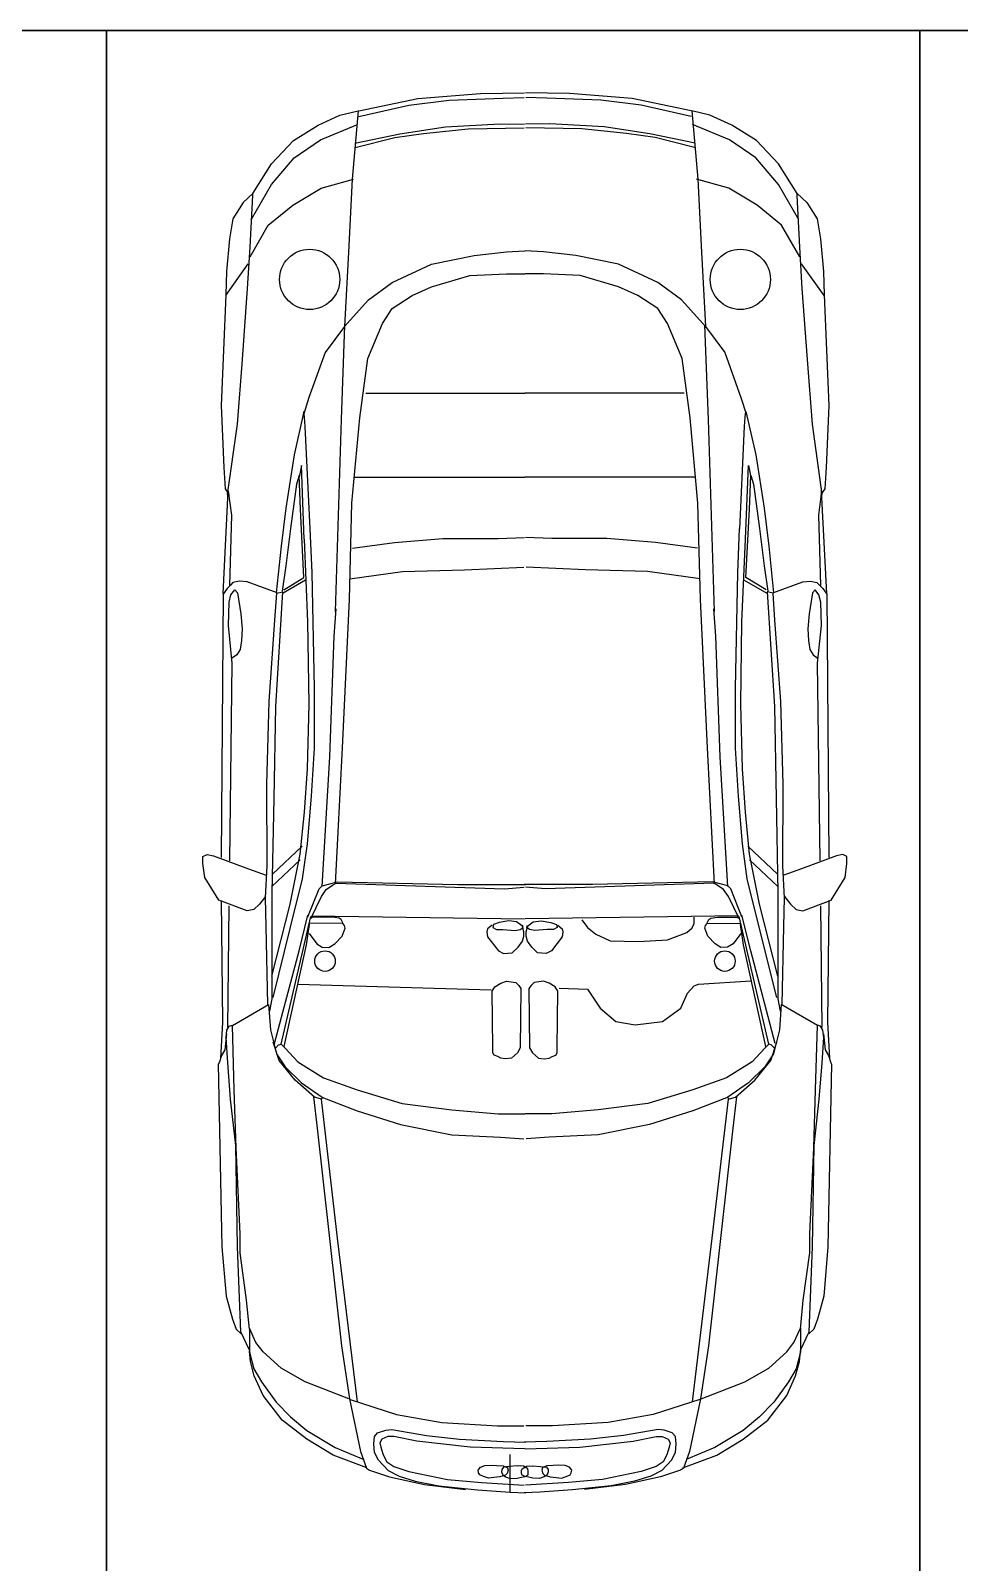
# Model space of a CAD drawing. Header units: inches. Extents: x 478327 to 492265, y -26791 to -22136.
# Drawn here: x 481646.4 to 481760.9, y -22392 to -22203.1 of the extents above; entities that cross this region are included whole.
import ezdxf

# ---------------------------------------------------------------- set-up
doc = ezdxf.new("R2010")
doc.units = ezdxf.units.IN
doc.header["$MEASUREMENT"] = 0
doc.layers.add('ceco.net 93', color=161, linetype='Continuous')
doc.layers.add('Parking', color=7, linetype='Continuous')

msp = doc.modelspace()

# ---------------------------------------------------------------- linework, layer by layer
at = {"layer": 'ceco.net 93'}
for p, q in [((481686.866, -22212.988), (481694.14, -22211.468)), ((481693.002, -22212.291), (481697.999, -22211.658)), ((481694.14, -22211.468), (481701.857, -22210.835)), ((481697.999, -22211.658), (481704.64, -22211.404)), ((481701.857, -22210.835), (481707.297, -22210.771)), ((481704.64, -22211.404), (481707.233, -22211.341)), ((481712.828, -22210.835), (481707.389, -22210.771)), ((481710.045, -22211.404), (481707.452, -22211.341)), ((481716.687, -22211.658), (481710.045, -22211.404)), ((481720.545, -22211.468), (481712.828, -22210.835)), ((481721.684, -22212.291), (481716.687, -22211.658)), ((481727.819, -22212.988), (481720.545, -22211.468)), ((481681.824, -22214.729), (481684.531, -22213.534)), ((481684.531, -22213.534), (481686.759, -22212.976)), ((481686.759, -22212.976), (481686.043, -22221.423)), ((481686.866, -22213.684), (481693.002, -22212.291)), ((481727.819, -22213.684), (481721.684, -22212.291)), ((481727.926, -22212.976), (481728.643, -22221.423)), ((481730.155, -22213.534), (481727.926, -22212.976)), ((481732.861, -22214.729), (481730.155, -22213.534)), ((481678.8, -22216.642), (481681.824, -22214.729)), ((481682.143, -22216.562), (481686.68, -22214.649)), ((481686.36, -22216.977), (481691.926, -22215.837)), ((481691.294, -22216.281), (481694.836, -22215.774)), ((481691.926, -22215.837), (481697.556, -22214.951)), ((481694.836, -22215.774), (481700.339, -22215.204)), ((481697.556, -22214.951), (481704.261, -22214.571)), ((481700.339, -22215.204), (481707.233, -22215.077)), ((481704.261, -22214.571), (481707.297, -22214.634)), ((481710.425, -22214.571), (481707.389, -22214.634)), ((481714.346, -22215.204), (481707.452, -22215.077)), ((481717.129, -22214.951), (481710.425, -22214.571)), ((481719.849, -22215.774), (481714.346, -22215.204)), ((481722.759, -22215.837), (481717.129, -22214.951)), ((481723.391, -22216.281), (481719.849, -22215.774)), ((481728.325, -22216.977), (481722.759, -22215.837)), ((481732.543, -22216.562), (481728.006, -22214.649)), ((481735.886, -22216.642), (481732.861, -22214.729)), ((481676.093, -22219.51), (481678.8, -22216.642)), ((481678.879, -22218.793), (481682.143, -22216.562)), ((481686.424, -22217.484), (481691.294, -22216.281)), ((481728.262, -22217.484), (481723.391, -22216.281)), ((481735.806, -22218.793), (481732.543, -22216.562)), ((481738.592, -22219.51), (481735.886, -22216.642)), ((481673.785, -22223.176), (481676.093, -22219.51)), ((481676.093, -22222.06), (481678.879, -22218.793)), ((481738.592, -22222.06), (481735.806, -22218.793)), ((481740.9, -22223.176), (481738.592, -22219.51)), ((481682.222, -22222.539), (481686.202, -22221.423)), ((481686.043, -22221.423), (481685.565, -22230.428)), ((481732.463, -22222.539), (481728.483, -22221.423)), ((481728.643, -22221.423), (481729.12, -22230.428)), ((481673.785, -22223.176), (481672.591, -22224.292)), ((481673.467, -22229.79), (481673.785, -22223.415)), ((481673.626, -22226.364), (481676.093, -22222.06)), ((481673.785, -22223.415), (481673.785, -22223.176)), ((481678.72, -22224.611), (481682.222, -22222.539)), ((481735.965, -22224.611), (481732.463, -22222.539)), ((481741.059, -22226.364), (481738.592, -22222.06)), ((481740.9, -22223.415), (481740.9, -22223.176)), ((481740.9, -22223.176), (481742.094, -22224.292)), ((481741.219, -22229.79), (481740.9, -22223.415)), ((481672.591, -22224.292), (481671.318, -22226.284)), ((481675.696, -22227.081), (481678.72, -22224.611)), ((481738.99, -22227.081), (481735.965, -22224.611)), ((481742.094, -22224.292), (481743.368, -22226.284)), ((481671.318, -22226.284), (481670.92, -22228.754)), ((481673.467, -22230.986), (481675.696, -22227.081)), ((481741.219, -22230.986), (481738.99, -22227.081)), ((481743.368, -22226.284), (481743.766, -22228.754)), ((481670.92, -22228.754), (481670.522, -22232.819)), ((481743.766, -22228.754), (481744.164, -22232.819)), ((481673.148, -22234.891), (481673.467, -22229.79)), ((481685.565, -22230.428), (481685.088, -22239.592)), ((481695.801, -22231.883), (481701.072, -22230.806)), ((481701.072, -22230.806), (481705.053, -22230.375)), ((481705.053, -22230.375), (481707.312, -22230.268)), ((481709.632, -22230.375), (481707.373, -22230.268)), ((481713.613, -22230.806), (481709.632, -22230.375)), ((481718.885, -22231.883), (481713.613, -22230.806)), ((481729.12, -22230.428), (481729.598, -22239.592)), ((481741.537, -22234.891), (481741.219, -22229.79)), ((481670.442, -22235.767), (481673.228, -22231.862)), ((481670.522, -22232.819), (481670.442, -22235.687)), ((481690.959, -22234.145), (481695.801, -22231.883)), ((481723.726, -22234.145), (481718.885, -22231.883)), ((481744.243, -22235.767), (481741.457, -22231.862)), ((481744.164, -22232.819), (481744.243, -22235.687)), ((481672.512, -22243.656), (481673.148, -22234.891)), ((481688.054, -22236.3), (481690.959, -22234.145)), ((481693.434, -22235.761), (481695.801, -22234.684)), ((481695.801, -22234.684), (481700.534, -22233.284)), ((481700.534, -22233.284), (481705.053, -22233.068)), ((481705.053, -22233.068), (481707.312, -22233.068)), ((481709.632, -22233.068), (481707.373, -22233.068)), ((481714.151, -22233.284), (481709.632, -22233.068)), ((481718.885, -22234.684), (481714.151, -22233.284)), ((481721.252, -22235.761), (481718.885, -22234.684)), ((481726.631, -22236.3), (481723.726, -22234.145)), ((481742.174, -22243.656), (481741.537, -22234.891)), ((481670.442, -22235.687), (481669.885, -22249.314)), ((481685.042, -22239.639), (481688.054, -22236.3)), ((481690.959, -22237.377), (481693.434, -22235.761)), ((481723.726, -22237.377), (481721.252, -22235.761)), ((481729.643, -22239.639), (481726.631, -22236.3)), ((481744.243, -22235.687), (481744.8, -22249.314)), ((481689.776, -22239.208), (481690.959, -22237.377)), ((481724.91, -22239.208), (481723.726, -22237.377)), ((481685.088, -22239.592), (481682.7, -22242.78)), ((481684.719, -22251.057), (481685.15, -22239.423)), ((481687.947, -22243.517), (481689.776, -22239.208)), ((481726.738, -22243.517), (481724.91, -22239.208)), ((481729.966, -22251.057), (481729.536, -22239.423)), ((481729.598, -22239.592), (481731.986, -22242.78)), ((481671.875, -22251.625), (481672.512, -22243.656)), ((481682.7, -22242.78), (481680.71, -22248.358)), ((481686.979, -22250.841), (481687.947, -22243.517)), ((481727.707, -22250.841), (481726.738, -22243.517)), ((481731.986, -22242.78), (481733.975, -22248.358)), ((481742.81, -22251.625), (481742.174, -22243.656)), ((481687.7, -22247.814), (481707.343, -22247.814)), ((481726.985, -22247.814), (481707.343, -22247.814)), ((481669.885, -22249.314), (481670.203, -22256.965)), ((481680.71, -22248.358), (481680.073, -22250.35)), ((481733.975, -22248.358), (481734.612, -22250.35)), ((481744.8, -22249.314), (481744.482, -22256.965)), ((481670.681, -22260.312), (481671.875, -22251.625)), ((481680.092, -22250.056), (481678.874, -22255.422)), ((481680.173, -22250.788), (481680.092, -22250.056)), ((481680.254, -22251.926), (481680.173, -22250.788)), ((481680.863, -22264.527), (481680.254, -22251.926)), ((481683.966, -22274.754), (481684.719, -22251.057)), ((481686.01, -22261.397), (481686.979, -22250.841)), ((481728.675, -22261.397), (481727.707, -22250.841)), ((481730.719, -22274.754), (481729.966, -22251.057)), ((481733.822, -22264.527), (481734.431, -22251.926)), ((481734.431, -22251.926), (481734.512, -22250.788)), ((481734.512, -22250.788), (481734.593, -22250.056)), ((481734.593, -22250.056), (481735.811, -22255.422)), ((481744.004, -22260.312), (481742.81, -22251.625)), ((481678.874, -22255.422), (481677.859, -22262.007)), ((481735.811, -22255.422), (481736.826, -22262.007)), ((481670.203, -22256.965), (481670.363, -22259.594)), ((481679.767, -22256.722), (481679.483, -22258.186)), ((481680.133, -22265.827), (481679.767, -22256.722)), ((481734.553, -22265.827), (481734.918, -22256.722)), ((481734.918, -22256.722), (481735.202, -22258.186)), ((481744.482, -22256.965), (481744.323, -22259.594)), ((481679.158, -22259.039), (481678.427, -22264.486)), ((481679.483, -22257.983), (481679.158, -22259.039)), ((481679.645, -22262.129), (481679.483, -22257.983)), ((481686.312, -22258.158), (481707.343, -22258.158)), ((481728.373, -22258.158), (481707.343, -22258.158)), ((481735.04, -22262.129), (481735.202, -22257.983)), ((481735.202, -22257.983), (481735.527, -22259.039)), ((481735.527, -22259.039), (481736.258, -22264.486)), ((481670.124, -22272.504), (481670.761, -22259.913)), ((481670.363, -22259.594), (481670.84, -22260.312)), ((481670.761, -22259.913), (481671.159, -22262.862)), ((481743.925, -22259.913), (481743.527, -22262.862)), ((481744.323, -22259.594), (481743.845, -22260.312)), ((481744.562, -22272.504), (481743.925, -22259.913)), ((481671.159, -22262.862), (481670.92, -22271.548)), ((481677.859, -22262.007), (481677.291, -22266.681)), ((481680.092, -22270.542), (481679.645, -22262.129)), ((481685.688, -22273.246), (481686.01, -22261.397)), ((481728.998, -22273.246), (481728.675, -22261.397)), ((481734.593, -22270.542), (481735.04, -22262.129)), ((481736.826, -22262.007), (481737.395, -22266.681)), ((481743.527, -22262.862), (481743.766, -22271.548)), ((481678.427, -22264.486), (481677.859, -22269.12)), ((481681.095, -22269.983), (481680.876, -22264.52)), ((481733.591, -22269.983), (481733.809, -22264.52)), ((481736.258, -22264.486), (481736.826, -22269.12)), ((481677.291, -22266.681), (481676.682, -22272.453)), ((481680.585, -22276.028), (481680.149, -22265.831)), ((481686.057, -22266.942), (481691.237, -22266.23)), ((481691.237, -22266.23), (481697.23, -22265.722)), ((481697.23, -22265.722), (481704.034, -22265.722)), ((481704.034, -22265.722), (481707.284, -22265.62)), ((481710.651, -22265.722), (481707.401, -22265.62)), ((481717.456, -22265.722), (481710.651, -22265.722)), ((481723.448, -22266.23), (481717.456, -22265.722)), ((481728.628, -22266.942), (481723.448, -22266.23)), ((481734.1, -22276.028), (481734.537, -22265.831)), ((481737.395, -22266.681), (481738.004, -22272.453)), ((481677.859, -22269.12), (481677.413, -22272.25)), ((481677.615, -22272.087), (481680.092, -22270.542)), ((481681.386, -22284.186), (481681.095, -22269.983)), ((481685.753, -22270.705), (481692.253, -22269.789)), ((481692.253, -22269.789), (481699.87, -22269.586)), ((481699.87, -22269.586), (481707.183, -22269.281)), ((481714.815, -22269.586), (481707.502, -22269.281)), ((481722.432, -22269.789), (481714.815, -22269.586)), ((481728.933, -22270.705), (481722.432, -22269.789)), ((481733.3, -22284.186), (481733.591, -22269.983)), ((481737.07, -22272.087), (481734.593, -22270.542)), ((481736.826, -22269.12), (481737.273, -22272.25)), ((481670.131, -22272.608), (481669.891, -22305.104)), ((481670.612, -22271.886), (481670.131, -22272.608)), ((481671.013, -22271.485), (481670.612, -22271.886)), ((481670.852, -22273.571), (481671.093, -22272.689)), ((481671.333, -22271.164), (481671.013, -22271.485)), ((481671.093, -22272.689), (481671.574, -22272.047)), ((481672.135, -22271.004), (481671.333, -22271.164)), ((481671.574, -22272.047), (481671.894, -22272.448)), ((481671.894, -22272.448), (481672.295, -22275.016)), ((481673.096, -22271.084), (481672.135, -22271.004)), ((481676.783, -22272.448), (481673.096, -22271.084)), ((481676.511, -22275.81), (481676.73, -22272.459)), ((481677.457, -22272.314), (481676.584, -22286.444)), ((481676.73, -22272.459), (481677.457, -22272.314)), ((481680.294, -22270.857), (481677.53, -22272.459)), ((481734.391, -22270.857), (481737.156, -22272.459)), ((481737.956, -22272.459), (481737.228, -22272.314)), ((481737.228, -22272.314), (481738.101, -22286.444)), ((481737.903, -22272.448), (481741.589, -22271.084)), ((481738.174, -22275.81), (481737.956, -22272.459)), ((481741.589, -22271.084), (481742.551, -22271.004)), ((481742.791, -22272.448), (481742.39, -22275.016)), ((481742.551, -22271.004), (481743.352, -22271.164)), ((481743.112, -22272.047), (481742.791, -22272.448)), ((481743.593, -22272.689), (481743.112, -22272.047)), ((481743.352, -22271.164), (481743.673, -22271.485)), ((481743.833, -22273.571), (481743.593, -22272.689)), ((481743.673, -22271.485), (481744.073, -22271.886)), ((481744.073, -22271.886), (481744.554, -22272.608)), ((481744.554, -22272.608), (481744.795, -22305.104)), ((481670.772, -22276.46), (481670.852, -22273.571)), ((481683.8, -22277.796), (481684.061, -22274.403)), ((481684.843, -22291.54), (481685.712, -22273.272)), ((481729.842, -22291.54), (481728.973, -22273.272)), ((481730.885, -22277.796), (481730.624, -22274.403)), ((481743.913, -22276.46), (481743.833, -22273.571)), ((481671.253, -22281.113), (481670.772, -22276.46)), ((481672.295, -22275.016), (481672.455, -22276.861)), ((481675.784, -22285.861), (481676.511, -22275.81)), ((481680.731, -22286.153), (481680.585, -22276.028)), ((481733.955, -22286.153), (481734.1, -22276.028)), ((481738.902, -22285.861), (481738.174, -22275.81)), ((481742.39, -22275.016), (481742.23, -22276.861)), ((481743.432, -22281.113), (481743.913, -22276.46)), ((481672.375, -22278.305), (481672.215, -22279.429)), ((481672.455, -22276.861), (481672.375, -22278.305)), ((481683.279, -22292.671), (481683.8, -22277.796)), ((481731.406, -22292.671), (481730.885, -22277.796)), ((481742.23, -22276.861), (481742.31, -22278.305)), ((481742.31, -22278.305), (481742.471, -22279.429)), ((481671.814, -22280.07), (481671.173, -22280.552)), ((481672.215, -22279.429), (481671.814, -22280.07)), ((481742.471, -22279.429), (481742.871, -22280.07)), ((481742.871, -22280.07), (481743.512, -22280.552)), ((481670.933, -22305.505), (481671.253, -22281.113)), ((481743.753, -22305.505), (481743.432, -22281.113)), ((481675.493, -22296.059), (481675.784, -22285.861)), ((481681.386, -22291.616), (481681.386, -22284.186)), ((481733.3, -22291.616), (481733.3, -22284.186)), ((481739.193, -22296.059), (481738.902, -22285.861)), ((481676.584, -22286.444), (481676.366, -22297.807)), ((481680.513, -22294.165), (481680.731, -22286.153)), ((481734.173, -22294.165), (481733.955, -22286.153)), ((481738.101, -22286.444), (481738.32, -22297.807)), ((481683.974, -22308.328), (481684.843, -22291.54)), ((481730.711, -22308.328), (481729.842, -22291.54)), ((481681.022, -22297.516), (481681.386, -22291.616)), ((481682.323, -22308.676), (481683.279, -22292.671)), ((481732.362, -22308.676), (481731.406, -22292.671)), ((481733.664, -22297.516), (481733.3, -22291.616)), ((481680.149, -22299.482), (481680.513, -22294.165)), ((481734.537, -22299.482), (481734.173, -22294.165)), ((481675.566, -22306.11), (481675.493, -22296.059)), ((481739.12, -22306.11), (481739.193, -22296.059)), ((481676.366, -22297.807), (481676.148, -22309.388)), ((481680.513, -22303.415), (481681.022, -22297.516)), ((481734.173, -22303.415), (481733.664, -22297.516)), ((481738.32, -22297.807), (481738.538, -22309.388)), ((481679.64, -22304.654), (481680.149, -22299.482)), ((481735.046, -22304.654), (481734.537, -22299.482)), ((481667.636, -22304.945), (481668.145, -22304.726)), ((481668.145, -22304.726), (481668.945, -22304.872)), ((481676.22, -22307.13), (481679.858, -22303.707)), ((481678.403, -22310.845), (481679.64, -22304.654)), ((481679.931, -22307.713), (481680.513, -22303.415)), ((481734.755, -22307.713), (481734.173, -22303.415)), ((481738.465, -22307.13), (481734.828, -22303.707)), ((481736.283, -22310.845), (481735.046, -22304.654)), ((481746.54, -22304.726), (481745.74, -22304.872)), ((481747.05, -22304.945), (481746.54, -22304.726)), ((481667.636, -22305.819), (481667.636, -22304.945)), ((481667.854, -22307.567), (481667.636, -22305.819)), ((481668.945, -22304.872), (481673.238, -22306.475)), ((481673.238, -22306.475), (481675.42, -22307.276)), ((481675.347, -22310.044), (481675.566, -22306.11)), ((481676.148, -22308.66), (481679.64, -22305.382)), ((481738.538, -22308.66), (481735.046, -22305.382)), ((481739.338, -22310.044), (481739.12, -22306.11)), ((481741.448, -22306.475), (481739.265, -22307.276)), ((481745.74, -22304.872), (481741.448, -22306.475)), ((481746.831, -22307.567), (481747.05, -22305.819)), ((481747.05, -22305.819), (481747.05, -22304.945)), ((481669.6, -22310.335), (481667.854, -22307.567)), ((481678.403, -22313.831), (481679.931, -22307.713)), ((481681.976, -22308.937), (481682.323, -22308.589)), ((481682.323, -22308.589), (481683.279, -22308.328)), ((481682.845, -22309.024), (481683.627, -22308.502)), ((481683.279, -22308.328), (481684.235, -22308.067)), ((481683.627, -22308.502), (481684.061, -22308.241)), ((481684.061, -22308.241), (481704.826, -22308.937)), ((481684.235, -22308.067), (481699.005, -22308.415)), ((481699.005, -22308.415), (481707.433, -22308.415)), ((481715.68, -22308.415), (481707.253, -22308.415)), ((481730.624, -22308.241), (481709.859, -22308.937)), ((481730.45, -22308.067), (481715.68, -22308.415)), ((481731.406, -22308.328), (481730.45, -22308.067)), ((481731.059, -22308.502), (481730.624, -22308.241)), ((481731.841, -22309.024), (481731.059, -22308.502)), ((481732.362, -22308.589), (481731.406, -22308.328)), ((481732.709, -22308.937), (481732.362, -22308.589)), ((481736.283, -22313.831), (481734.755, -22307.713)), ((481745.085, -22310.335), (481746.831, -22307.567)), ((481673.092, -22311.646), (481669.6, -22310.335)), ((481669.891, -22310.399), (481670.051, -22325.404)), ((481675.347, -22309.898), (481674.62, -22310.845)), ((481675.42, -22313.613), (481675.347, -22310.044)), ((481676.148, -22309.388), (481676.148, -22322.499)), ((481680.586, -22312.417), (481681.976, -22308.937)), ((481680.933, -22312.591), (481682.237, -22309.894)), ((481682.237, -22309.894), (481682.845, -22309.024)), ((481704.826, -22308.937), (481707.259, -22308.763)), ((481709.859, -22308.937), (481707.426, -22308.763)), ((481732.449, -22309.894), (481731.841, -22309.024)), ((481733.752, -22312.591), (481732.449, -22309.894)), ((481734.1, -22312.417), (481732.709, -22308.937)), ((481738.538, -22309.388), (481738.538, -22322.499)), ((481739.265, -22313.613), (481739.338, -22310.044)), ((481739.338, -22309.898), (481740.066, -22310.845)), ((481741.593, -22311.646), (481745.085, -22310.335)), ((481744.795, -22310.399), (481744.634, -22325.404)), ((481670.692, -22326.045), (481670.852, -22311.041)), ((481673.892, -22311.5), (481673.092, -22311.646)), ((481674.62, -22310.845), (481673.892, -22311.5)), ((481676.148, -22319.731), (481678.403, -22310.845)), ((481677.278, -22328.12), (481680.941, -22312.376)), ((481679.512, -22316.58), (481680.584, -22312.197)), ((481681.031, -22312.286), (481707.299, -22312.644)), ((481733.655, -22312.286), (481707.386, -22312.644)), ((481737.408, -22328.12), (481733.744, -22312.376)), ((481735.174, -22316.58), (481734.102, -22312.197)), ((481738.538, -22319.731), (481736.283, -22310.845)), ((481740.066, -22310.845), (481740.793, -22311.5)), ((481740.793, -22311.5), (481741.593, -22311.646)), ((481743.993, -22326.045), (481743.833, -22311.041)), ((481675.638, -22323.227), (481675.42, -22313.613)), ((481676.293, -22322.353), (481678.403, -22313.831)), ((481680.405, -22315.864), (481680.762, -22313.36)), ((481684.882, -22313.23), (481680.79, -22313.182)), ((481681.131, -22312.45), (481680.985, -22312.548)), ((481683.615, -22312.45), (481681.131, -22312.45)), ((481684.443, -22312.548), (481683.615, -22312.45)), ((481684.687, -22312.743), (481684.443, -22312.548)), ((481684.882, -22313.133), (481684.687, -22312.743)), ((481684.784, -22314.791), (481685.174, -22313.816)), ((481685.077, -22313.474), (481684.882, -22313.23)), ((481685.174, -22313.816), (481685.077, -22313.474)), ((481702.742, -22313.896), (481702.653, -22314.254)), ((481702.653, -22314.254), (481702.742, -22314.88)), ((481703.278, -22313.449), (481702.742, -22313.896)), ((481703.457, -22313.36), (481703.368, -22313.717)), ((481703.368, -22313.717), (481703.815, -22313.986)), ((481704.172, -22313.091), (481703.457, -22313.36)), ((481703.815, -22313.986), (481704.619, -22313.986)), ((481705.333, -22312.912), (481704.172, -22313.091)), ((481704.619, -22313.986), (481706.138, -22314.075)), ((481706.316, -22313.002), (481705.333, -22312.912)), ((481706.138, -22314.075), (481706.763, -22313.986)), ((481707.031, -22313.538), (481706.316, -22313.002)), ((481706.763, -22313.986), (481707.12, -22313.717)), ((481707.12, -22313.717), (481707.031, -22313.449)), ((481707.21, -22314.254), (481707.031, -22313.628)), ((481707.21, -22314.791), (481707.21, -22314.254)), ((481707.476, -22314.254), (481707.654, -22313.628)), ((481707.476, -22314.791), (481707.476, -22314.254)), ((481707.565, -22313.717), (481707.654, -22313.449)), ((481707.922, -22313.986), (481707.565, -22313.717)), ((481707.654, -22313.538), (481708.369, -22313.002)), ((481708.548, -22314.075), (481707.922, -22313.986)), ((481708.369, -22313.002), (481709.352, -22312.912)), ((481710.067, -22313.986), (481708.548, -22314.075)), ((481709.352, -22312.912), (481710.513, -22313.091)), ((481710.871, -22313.986), (481710.067, -22313.986)), ((481710.513, -22313.091), (481711.228, -22313.36)), ((481711.318, -22313.717), (481710.871, -22313.986)), ((481711.228, -22313.36), (481711.318, -22313.717)), ((481711.407, -22313.449), (481711.943, -22313.896)), ((481711.943, -22313.896), (481712.032, -22314.254)), ((481712.032, -22314.254), (481711.943, -22314.88)), ((481714.347, -22312.773), (481715.067, -22313.699)), ((481715.067, -22313.699), (481716.094, -22314.522)), ((481727.297, -22314.316), (481727.914, -22313.802)), ((481727.914, -22313.802), (481728.223, -22313.287)), ((481728.223, -22312.67), (481728.223, -22312.464)), ((481728.223, -22313.287), (481728.223, -22312.67)), ((481729.511, -22313.816), (481729.609, -22313.474)), ((481729.901, -22314.791), (481729.511, -22313.816)), ((481729.609, -22313.474), (481729.804, -22313.23)), ((481729.804, -22313.133), (481729.999, -22312.743)), ((481729.804, -22313.23), (481733.896, -22313.182)), ((481729.999, -22312.743), (481730.242, -22312.548)), ((481730.242, -22312.548), (481731.07, -22312.45)), ((481731.07, -22312.45), (481733.555, -22312.45)), ((481733.555, -22312.45), (481733.701, -22312.548)), ((481734.28, -22315.864), (481733.923, -22313.36)), ((481738.392, -22322.353), (481736.283, -22313.831)), ((481739.047, -22323.227), (481739.265, -22313.613)), ((481677.635, -22328.388), (481680.405, -22315.864)), ((481680.741, -22314.45), (481681.667, -22315.718)), ((481681.667, -22315.718), (481682.349, -22316.157)), ((481682.349, -22316.157), (481683.177, -22316.205)), ((481683.177, -22316.205), (481683.907, -22315.718)), ((481683.907, -22315.718), (481684.784, -22314.791)), ((481702.742, -22314.88), (481704.083, -22316.58)), ((481705.78, -22316.848), (481706.495, -22316.133)), ((481706.495, -22316.133), (481707.031, -22315.417)), ((481707.031, -22315.417), (481707.21, -22314.791)), ((481707.654, -22315.417), (481707.476, -22314.791)), ((481708.19, -22316.133), (481707.654, -22315.417)), ((481708.905, -22316.848), (481708.19, -22316.133)), ((481711.943, -22314.88), (481710.603, -22316.58)), ((481716.094, -22314.522), (481717.842, -22315.345)), ((481717.842, -22315.345), (481721.336, -22315.448)), ((481721.336, -22315.448), (481724.934, -22315.243)), ((481724.934, -22315.243), (481727.297, -22314.316)), ((481730.778, -22315.718), (481729.901, -22314.791)), ((481731.509, -22316.205), (481730.778, -22315.718)), ((481732.337, -22316.157), (481731.509, -22316.205)), ((481733.019, -22315.718), (481732.337, -22316.157)), ((481733.944, -22314.45), (481733.019, -22315.718)), ((481737.05, -22328.388), (481734.28, -22315.864)), ((481676.474, -22328.03), (481679.512, -22316.58)), ((481704.083, -22316.58), (481704.708, -22316.938)), ((481704.708, -22316.938), (481705.78, -22316.848)), ((481709.977, -22316.938), (481708.905, -22316.848)), ((481710.603, -22316.58), (481709.977, -22316.938)), ((481738.212, -22328.03), (481735.174, -22316.58)), ((481679.333, -22320.695), (481703.189, -22321.411)), ((481703.278, -22321.59), (481703.636, -22321.053)), ((481703.368, -22328.567), (481703.278, -22321.59)), ((481703.636, -22321.053), (481704.351, -22320.606)), ((481704.351, -22320.606), (481705.065, -22320.337)), ((481705.065, -22320.337), (481706.227, -22320.516)), ((481706.227, -22320.516), (481706.584, -22320.874)), ((481706.584, -22320.874), (481706.852, -22321.232)), ((481706.852, -22321.232), (481706.763, -22328.567)), ((481708.101, -22320.874), (481707.833, -22321.232)), ((481707.833, -22321.232), (481707.922, -22328.567)), ((481708.458, -22320.516), (481708.101, -22320.874)), ((481709.62, -22320.337), (481708.458, -22320.516)), ((481710.335, -22320.606), (481709.62, -22320.337)), ((481711.05, -22321.053), (481710.335, -22320.606)), ((481711.407, -22321.59), (481711.05, -22321.053)), ((481711.318, -22328.567), (481711.407, -22321.59)), ((481711.572, -22321.211), (481715.067, -22321.314)), ((481715.067, -22321.314), (481716.608, -22323.681)), ((481726.578, -22323.681), (481727.4, -22321.828)), ((481727.4, -22321.828), (481728.223, -22320.902)), ((481728.223, -22320.902), (481728.736, -22320.696)), ((481728.736, -22320.696), (481735.212, -22320.285)), ((481671.277, -22325.822), (481675.733, -22323.224)), ((481675.733, -22323.224), (481675.959, -22326.33)), ((481676.148, -22322.499), (481675.857, -22324.029)), ((481716.608, -22323.681), (481718.561, -22325.327)), ((481724.317, -22325.327), (481726.578, -22323.681)), ((481738.538, -22322.499), (481738.829, -22324.029)), ((481738.952, -22323.224), (481738.727, -22326.33)), ((481743.409, -22325.822), (481738.952, -22323.224)), ((481670.051, -22325.404), (481669.811, -22329.897)), ((481718.561, -22325.327), (481720.925, -22325.739)), ((481720.925, -22325.739), (481724.317, -22325.327)), ((481744.634, -22325.404), (481744.875, -22329.897)), ((481670.543, -22326.838), (481670.318, -22328.815)), ((481670.487, -22327.29), (481670.6, -22326.386)), ((481670.713, -22330.396), (481670.487, -22327.29)), ((481670.6, -22326.386), (481670.882, -22325.878)), ((481670.882, -22325.878), (481671.277, -22325.765)), ((481671.502, -22333.728), (481671.277, -22325.822)), ((481675.959, -22326.33), (481676.692, -22329.323)), ((481738.727, -22326.33), (481737.993, -22329.323)), ((481743.183, -22333.728), (481743.409, -22325.822)), ((481743.804, -22325.878), (481743.409, -22325.765)), ((481744.086, -22326.386), (481743.804, -22325.878)), ((481743.973, -22330.396), (481744.198, -22327.29)), ((481744.198, -22327.29), (481744.086, -22326.386)), ((481744.142, -22326.838), (481744.368, -22328.815)), ((481670.318, -22328.815), (481669.923, -22329.493)), ((481677.031, -22330.114), (481676.297, -22327.855)), ((481676.569, -22328.609), (481676.965, -22328.213)), ((481676.692, -22329.323), (481677.764, -22330.905)), ((481676.965, -22328.213), (481677.261, -22328.114)), ((481677.261, -22328.114), (481677.755, -22328.609)), ((481677.755, -22328.609), (481679.337, -22330.291)), ((481703.368, -22329.193), (481703.368, -22328.388)), ((481703.547, -22329.462), (481703.368, -22329.193)), ((481706.406, -22329.193), (481705.691, -22329.819)), ((481706.763, -22328.567), (481706.406, -22329.193)), ((481707.922, -22328.567), (481708.28, -22329.193)), ((481708.28, -22329.193), (481708.994, -22329.819)), ((481711.139, -22329.462), (481711.318, -22329.193)), ((481711.318, -22329.193), (481711.318, -22328.388)), ((481736.93, -22328.609), (481735.349, -22330.291)), ((481737.993, -22329.323), (481736.922, -22330.905)), ((481737.424, -22328.114), (481736.93, -22328.609)), ((481737.721, -22328.213), (481737.424, -22328.114)), ((481737.655, -22330.114), (481738.388, -22327.855)), ((481738.116, -22328.609), (481737.721, -22328.213)), ((481744.368, -22328.815), (481744.763, -22329.493)), ((481669.641, -22330.396), (481669.528, -22330.566)), ((481669.528, -22330.566), (481669.979, -22353.1)), ((481669.923, -22329.493), (481669.641, -22330.396)), ((481671.051, -22334.914), (481670.713, -22330.396)), ((481679.005, -22332.542), (481677.031, -22330.114)), ((481677.764, -22330.905), (481679.795, -22332.881)), ((481679.337, -22330.291), (481682.499, -22332.27)), ((481703.993, -22329.641), (481703.547, -22329.462)), ((481704.351, -22329.819), (481703.993, -22329.641)), ((481704.976, -22329.909), (481704.351, -22329.819)), ((481705.691, -22329.819), (481704.976, -22329.909)), ((481708.994, -22329.819), (481709.709, -22329.909)), ((481709.709, -22329.909), (481710.335, -22329.819)), ((481710.335, -22329.819), (481710.692, -22329.641)), ((481710.692, -22329.641), (481711.139, -22329.462)), ((481735.349, -22330.291), (481732.186, -22332.27)), ((481736.922, -22330.905), (481734.891, -22332.881)), ((481735.68, -22332.542), (481737.655, -22330.114)), ((481743.634, -22334.914), (481743.973, -22330.396)), ((481745.157, -22330.566), (481744.706, -22353.1)), ((481744.763, -22329.493), (481745.045, -22330.396)), ((481745.045, -22330.396), (481745.157, -22330.566)), ((481681.374, -22334.632), (481679.005, -22332.542)), ((481679.795, -22332.881), (481682.333, -22334.632)), ((481682.499, -22332.27), (481686.65, -22333.755)), ((481732.186, -22332.27), (481728.035, -22333.755)), ((481734.891, -22332.881), (481732.352, -22334.632)), ((481733.311, -22334.632), (481735.68, -22332.542)), ((481671.672, -22340.619), (481671.051, -22334.914)), ((481671.728, -22340.901), (481671.502, -22333.728)), ((481681.257, -22334.609), (481681.722, -22338.465)), ((481682.253, -22334.875), (481681.257, -22334.609)), ((481684.245, -22352.028), (481682.253, -22334.875)), ((481682.333, -22334.632), (481682.277, -22334.858)), ((481682.302, -22334.645), (481686.65, -22336.327)), ((481686.65, -22333.755), (481692.185, -22335.437)), ((481728.035, -22333.755), (481722.501, -22335.437)), ((481732.384, -22334.645), (481728.035, -22336.327)), ((481730.44, -22352.028), (481732.432, -22334.875)), ((481732.352, -22334.632), (481732.409, -22334.858)), ((481732.432, -22334.875), (481733.428, -22334.609)), ((481733.428, -22334.609), (481732.964, -22338.465)), ((481742.957, -22340.901), (481743.183, -22333.728)), ((481743.014, -22340.619), (481743.634, -22334.914)), ((481686.65, -22336.327), (481691.987, -22338.009)), ((481692.185, -22335.437), (481698.312, -22336.228)), ((481698.312, -22336.228), (481704.044, -22336.723)), ((481704.044, -22336.723), (481707.306, -22336.723)), ((481710.641, -22336.723), (481707.38, -22336.723)), ((481716.373, -22336.228), (481710.641, -22336.723)), ((481722.501, -22335.437), (481716.373, -22336.228)), ((481728.035, -22336.327), (481722.698, -22338.009)), ((481681.722, -22338.465), (481684.71, -22365.325)), ((481691.987, -22338.009), (481698.312, -22339.296)), ((481722.698, -22338.009), (481716.373, -22339.296)), ((481732.964, -22338.465), (481729.975, -22365.325)), ((481671.897, -22353.1), (481671.672, -22340.619)), ((481698.312, -22339.296), (481704.341, -22339.593)), ((481704.341, -22339.593), (481707.207, -22339.79)), ((481710.344, -22339.593), (481707.478, -22339.79)), ((481716.373, -22339.296), (481710.344, -22339.593)), ((481742.788, -22353.1), (481743.014, -22340.619)), ((481672.236, -22351.519), (481671.728, -22340.901)), ((481742.45, -22351.519), (481742.957, -22340.901)), ((481672.236, -22353.834), (481672.236, -22351.519)), ((481686.702, -22372.239), (481684.245, -22352.028)), ((481727.983, -22372.239), (481730.44, -22352.028)), ((481742.45, -22353.834), (481742.45, -22351.519)), ((481669.979, -22353.1), (481670.487, -22359.2)), ((481672.292, -22363.605), (481671.897, -22353.1)), ((481673.025, -22359.708), (481672.236, -22353.834)), ((481741.66, -22359.708), (481742.45, -22353.834)), ((481742.393, -22363.605), (481742.788, -22353.1)), ((481744.706, -22353.1), (481744.198, -22359.2)), ((481670.487, -22359.2), (481671.277, -22362.024)), ((481744.198, -22359.2), (481743.409, -22362.024)), ((481673.364, -22363.266), (481673.025, -22359.708)), ((481741.322, -22363.266), (481741.66, -22359.708)), ((481671.277, -22362.024), (481671.728, -22363.266)), ((481671.728, -22363.266), (481672.348, -22363.831)), ((481674.173, -22364.908), (481673.364, -22363.153)), ((481673.364, -22363.153), (481673.364, -22366.123)), ((481740.513, -22364.908), (481741.322, -22363.153)), ((481741.322, -22363.153), (481741.322, -22366.123)), ((481742.957, -22363.266), (481742.337, -22363.831)), ((481743.409, -22362.024), (481742.957, -22363.266)), ((481673.364, -22365.864), (481672.292, -22363.605)), ((481675.049, -22366.055), (481674.173, -22364.908)), ((481739.636, -22366.055), (481740.513, -22364.908)), ((481741.322, -22365.864), (481742.393, -22363.605)), ((481673.499, -22367.27), (481673.364, -22365.988)), ((481673.364, -22366.123), (481673.903, -22368.147)), ((481677.274, -22368.08), (481675.049, -22366.055)), ((481684.71, -22365.325), (481685.706, -22371.841)), ((481729.975, -22365.325), (481728.979, -22371.841)), ((481737.412, -22368.08), (481739.636, -22366.055)), ((481741.322, -22366.123), (481740.782, -22368.147)), ((481741.187, -22367.27), (481741.322, -22365.988)), ((481673.971, -22369.025), (481673.499, -22367.27)), ((481673.903, -22368.147), (481674.847, -22369.767)), ((481675.049, -22371.455), (481673.971, -22369.025)), ((481680.24, -22369.767), (481677.274, -22368.08)), ((481734.445, -22369.767), (481737.412, -22368.08)), ((481739.636, -22371.455), (481740.715, -22369.025)), ((481740.782, -22368.147), (481739.838, -22369.767)), ((481740.715, -22369.025), (481741.187, -22367.27)), ((481674.847, -22369.767), (481676.667, -22372.264)), ((481685.633, -22371.86), (481680.24, -22369.767)), ((481729.052, -22371.86), (481734.445, -22369.767)), ((481739.838, -22369.767), (481738.018, -22372.264)), ((481677.409, -22374.492), (481675.049, -22371.455)), ((481676.667, -22372.264), (481678.42, -22374.087)), ((481685.712, -22371.857), (481687.052, -22378.341)), ((481685.787, -22371.932), (481691.518, -22373.795)), ((481728.899, -22371.932), (481723.168, -22373.795)), ((481728.973, -22371.857), (481727.633, -22378.341)), ((481738.018, -22372.264), (481736.266, -22374.087)), ((481737.277, -22374.492), (481739.636, -22371.455)), ((481680.442, -22376.854), (481677.409, -22374.492)), ((481678.42, -22374.087), (481680.442, -22375.774)), ((481691.518, -22373.795), (481697.1, -22374.764)), ((481723.168, -22373.795), (481717.585, -22374.764)), ((481736.266, -22374.087), (481734.243, -22375.774)), ((481734.243, -22376.854), (481737.277, -22374.492)), ((481680.442, -22375.774), (481683.948, -22377.866)), ((481688.718, -22377.42), (481688.775, -22376.512)), ((481688.775, -22376.512), (481689.172, -22376.058)), ((481689.172, -22376.058), (481690.192, -22375.717)), ((481690.419, -22376.512), (481689.682, -22376.852)), ((481690.192, -22375.717), (481690.93, -22375.66)), ((481691.156, -22376.512), (481690.419, -22376.512)), ((481690.93, -22375.66), (481695.182, -22376.398)), ((481693.991, -22377.079), (481691.156, -22376.512)), ((481695.182, -22376.398), (481699.264, -22376.852)), ((481697.1, -22374.764), (481703.948, -22375.211)), ((481703.948, -22375.211), (481707.223, -22375.211)), ((481710.738, -22375.211), (481707.463, -22375.211)), ((481717.585, -22374.764), (481710.738, -22375.211)), ((481719.503, -22376.398), (481715.421, -22376.852)), ((481723.756, -22375.66), (481719.503, -22376.398)), ((481720.694, -22377.079), (481723.529, -22376.512)), ((481723.529, -22376.512), (481724.266, -22376.512)), ((481724.493, -22375.717), (481723.756, -22375.66)), ((481724.266, -22376.512), (481725.003, -22376.852)), ((481725.514, -22376.058), (481724.493, -22375.717)), ((481725.91, -22376.512), (481725.514, -22376.058)), ((481725.967, -22377.42), (481725.91, -22376.512)), ((481734.243, -22375.774), (481730.738, -22377.866)), ((481683.678, -22378.811), (481680.442, -22376.854)), ((481683.948, -22377.866), (481687.453, -22379.351)), ((481687.052, -22378.341), (481687.796, -22380.427)), ((481688.775, -22378.499), (481688.718, -22377.42)), ((481689.285, -22379.407), (481688.775, -22378.499)), ((481689.682, -22376.852), (481689.455, -22377.307)), ((481689.455, -22377.307), (481689.569, -22377.817)), ((481689.569, -22377.817), (481689.852, -22378.783)), ((481700.569, -22377.817), (481693.991, -22377.079)), ((481699.264, -22376.852), (481704.651, -22377.136)), ((481707.316, -22378.045), (481700.569, -22377.817)), ((481704.651, -22377.136), (481707.429, -22377.193)), ((481710.034, -22377.136), (481707.256, -22377.193)), ((481707.37, -22378.045), (481714.117, -22377.817)), ((481715.421, -22376.852), (481710.034, -22377.136)), ((481714.117, -22377.817), (481720.694, -22377.079)), ((481725.117, -22377.817), (481724.833, -22378.783)), ((481725.003, -22376.852), (481725.23, -22377.307)), ((481725.23, -22377.307), (481725.117, -22377.817)), ((481725.4, -22379.407), (481725.91, -22378.499)), ((481725.91, -22378.499), (481725.967, -22377.42)), ((481727.633, -22378.341), (481726.889, -22380.427)), ((481730.738, -22377.866), (481727.232, -22379.351)), ((481731.007, -22378.811), (481734.243, -22376.854)), ((481687.858, -22380.364), (481683.678, -22378.811)), ((481690.476, -22380.713), (481689.285, -22379.407)), ((481689.852, -22378.783), (481690.306, -22379.634)), ((481690.306, -22379.634), (481691.156, -22380.202)), ((481691.156, -22380.202), (481693.027, -22380.826)), ((481701.554, -22380.653), (481701.86, -22380.308)), ((481701.86, -22380.308), (481702.396, -22380.078)), ((481702.396, -22380.078), (481703.2, -22380.04)), ((481703.2, -22380.04), (481703.851, -22380.078)), ((481703.851, -22380.078), (481704.655, -22380.116)), ((481704.693, -22380.308), (481704.502, -22380.576)), ((481704.655, -22380.116), (481705.229, -22380.385)), ((481705.421, -22380.193), (481704.693, -22380.308)), ((481705.191, -22380.385), (481705.268, -22380.653)), ((481706.378, -22380.116), (481705.421, -22380.193)), ((481705.501, -22383.381), (481705.501, -22378.726)), ((481706.761, -22380.116), (481706.378, -22380.155)), ((481707.144, -22380.155), (481706.761, -22380.116)), ((481707.006, -22380.5), (481707.312, -22380.308)), ((481707.373, -22380.308), (481707.144, -22380.155)), ((481707.312, -22380.308), (481707.542, -22380.155)), ((481707.68, -22380.5), (481707.373, -22380.308)), ((481707.542, -22380.155), (481707.925, -22380.116)), ((481707.925, -22380.116), (481708.307, -22380.155)), ((481708.307, -22380.116), (481709.265, -22380.193)), ((481709.265, -22380.193), (481709.992, -22380.308)), ((481709.494, -22380.385), (481709.418, -22380.653)), ((481710.03, -22380.116), (481709.456, -22380.385)), ((481709.992, -22380.308), (481710.183, -22380.576)), ((481710.834, -22380.078), (481710.03, -22380.116)), ((481711.485, -22380.04), (481710.834, -22380.078)), ((481712.289, -22380.078), (481711.485, -22380.04)), ((481712.825, -22380.308), (481712.289, -22380.078)), ((481713.131, -22380.653), (481712.825, -22380.308)), ((481723.529, -22380.202), (481721.658, -22380.826)), ((481724.38, -22379.634), (481723.529, -22380.202)), ((481724.209, -22380.713), (481725.4, -22379.407)), ((481724.833, -22378.783), (481724.38, -22379.634)), ((481726.828, -22380.364), (481731.007, -22378.811)), ((481687.796, -22380.427), (481688.168, -22380.651)), ((481688.168, -22380.651), (481690.625, -22381.471)), ((481690.476, -22380.713), (481691.837, -22381.394)), ((481690.625, -22381.471), (481694.942, -22382.439)), ((481691.837, -22381.394), (481693.821, -22382.018)), ((481693.027, -22380.826), (481697.79, -22381.791)), ((481693.821, -22382.018), (481696.713, -22382.586)), ((481697.79, -22381.791), (481701.986, -22382.189)), ((481701.631, -22380.998), (481701.554, -22380.653)), ((481701.784, -22381.228), (481701.631, -22380.998)), ((481702.243, -22381.458), (481701.784, -22381.228)), ((481701.986, -22382.189), (481707.259, -22382.529)), ((481702.856, -22381.65), (481702.243, -22381.458)), ((481703.507, -22381.573), (481702.856, -22381.65)), ((481704.234, -22381.496), (481703.507, -22381.573)), ((481704.923, -22381.266), (481704.234, -22381.496)), ((481704.502, -22380.576), (481704.464, -22380.883)), ((481704.464, -22380.883), (481704.617, -22381.228)), ((481704.617, -22381.228), (481704.961, -22381.496)), ((481705.153, -22381.075), (481704.923, -22381.266)), ((481704.961, -22381.496), (481705.536, -22381.688)), ((481705.268, -22380.653), (481705.153, -22381.075)), ((481705.536, -22381.688), (481706.378, -22381.65)), ((481706.378, -22381.65), (481706.914, -22381.535)), ((481706.914, -22381.535), (481707.373, -22381.42)), ((481706.929, -22380.691), (481707.006, -22380.5)), ((481706.929, -22380.96), (481706.929, -22380.691)), ((481706.968, -22381.228), (481706.929, -22380.96)), ((481707.312, -22381.42), (481706.968, -22381.228)), ((481707.771, -22381.535), (481707.312, -22381.42)), ((481707.373, -22381.42), (481707.718, -22381.228)), ((481712.699, -22382.189), (481707.426, -22382.529)), ((481707.756, -22380.691), (481707.68, -22380.5)), ((481707.718, -22381.228), (481707.756, -22380.96)), ((481707.756, -22380.96), (481707.756, -22380.691)), ((481708.307, -22381.65), (481707.771, -22381.535)), ((481709.15, -22381.688), (481708.307, -22381.65)), ((481709.724, -22381.496), (481709.15, -22381.688)), ((481709.418, -22380.653), (481709.533, -22381.075)), ((481709.533, -22381.075), (481709.762, -22381.266)), ((481710.069, -22381.228), (481709.724, -22381.496)), ((481709.762, -22381.266), (481710.451, -22381.496)), ((481710.222, -22380.883), (481710.069, -22381.228)), ((481710.183, -22380.576), (481710.222, -22380.883)), ((481710.451, -22381.496), (481711.179, -22381.573)), ((481711.179, -22381.573), (481711.83, -22381.65)), ((481711.83, -22381.65), (481712.442, -22381.458)), ((481712.442, -22381.458), (481712.902, -22381.228)), ((481716.895, -22381.791), (481712.699, -22382.189)), ((481712.902, -22381.228), (481713.055, -22380.998)), ((481713.055, -22380.998), (481713.131, -22380.653)), ((481721.658, -22380.826), (481716.895, -22381.791)), ((481720.864, -22382.018), (481717.972, -22382.586)), ((481724.061, -22381.471), (481719.744, -22382.439)), ((481722.849, -22381.394), (481720.864, -22382.018)), ((481724.209, -22380.713), (481722.849, -22381.394)), ((481726.517, -22380.651), (481724.061, -22381.471)), ((481726.889, -22380.427), (481726.517, -22380.651)), ((481694.942, -22382.439), (481700.003, -22383.035)), ((481696.713, -22382.586), (481701.476, -22383.097)), ((481701.476, -22383.097), (481705.501, -22383.381)), ((481705.501, -22383.381), (481707.429, -22383.437)), ((481709.184, -22383.381), (481707.256, -22383.437)), ((481713.21, -22383.097), (481709.184, -22383.381)), ((481717.972, -22382.586), (481713.21, -22383.097)), ((481719.744, -22382.439), (481714.682, -22383.035))]:
    msp.add_line(p, q, dxfattribs=at)
for centre, radius in [((481680.79, -22233.775), 3.714), ((481733.896, -22233.775), 3.714), ((481682.69, -22317.864), 1.266), ((481731.996, -22317.864), 1.266)]:
    msp.add_circle(centre, radius, dxfattribs=at)
at = {"layer": 'Parking'}
for p, q in [((481655.747, -22203.088), (481555.447, -22203.088)), ((481555.447, -22203.088), (481655.747, -22203.088)), ((481655.747, -22203.088), (481555.447, -22203.088)), ((481555.447, -22203.088), (481655.747, -22203.088)), ((481655.747, -22203.088), (481555.447, -22203.088)), ((481555.447, -22203.088), (481655.747, -22203.088)), ((481756.047, -22203.088), (481655.747, -22203.088)), ((481655.747, -22203.088), (481655.747, -22395.888)), ((481655.747, -22203.088), (481756.047, -22203.088)), ((481655.747, -22395.888), (481655.747, -22203.088)), ((481655.747, -22203.088), (481655.747, -22395.888)), ((481756.047, -22203.088), (481655.747, -22203.088)), ((481655.747, -22203.088), (481655.747, -22395.888)), ((481655.747, -22203.088), (481756.047, -22203.088)), ((481655.747, -22395.888), (481655.747, -22203.088)), ((481655.747, -22203.088), (481655.747, -22395.888)), ((481756.047, -22203.088), (481655.747, -22203.088)), ((481655.747, -22203.088), (481655.747, -22395.888)), ((481655.747, -22203.088), (481756.047, -22203.088)), ((481655.747, -22395.888), (481655.747, -22203.088)), ((481655.747, -22203.088), (481655.747, -22395.888)), ((481856.347, -22203.088), (481756.047, -22203.088)), ((481756.047, -22203.088), (481756.047, -22395.888)), ((481756.047, -22203.088), (481856.347, -22203.088)), ((481756.047, -22395.888), (481756.047, -22203.088)), ((481756.047, -22203.088), (481756.047, -22395.888)), ((481856.347, -22203.088), (481756.047, -22203.088)), ((481756.047, -22203.088), (481756.047, -22395.888)), ((481756.047, -22203.088), (481856.347, -22203.088)), ((481756.047, -22395.888), (481756.047, -22203.088)), ((481756.047, -22203.088), (481756.047, -22395.888)), ((481856.347, -22203.088), (481756.047, -22203.088)), ((481756.047, -22203.088), (481756.047, -22395.888)), ((481756.047, -22203.088), (481856.347, -22203.088)), ((481756.047, -22395.888), (481756.047, -22203.088)), ((481756.047, -22203.088), (481756.047, -22395.888))]:
    msp.add_line(p, q, dxfattribs=at)

doc.saveas('drawing.dxf')
